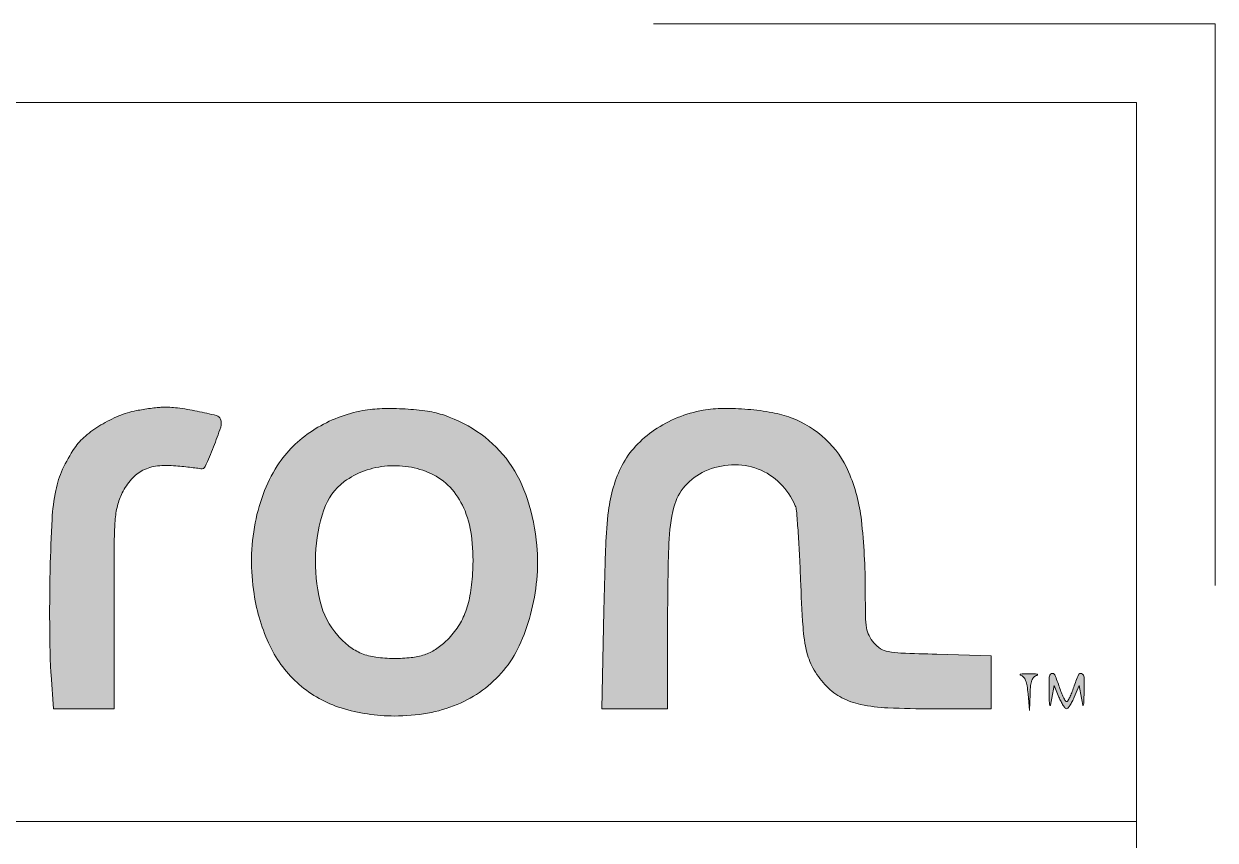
# Model space of a CAD drawing. Extents: x -15449 to 465583, y -1239737 to 53667.
# Drawn here: x 15381.9 to 15435, y 7800.6 to 7836.9 of the extents above; entities that cross this region are included whole.
import ezdxf

# ---------------------------------------------------------------- set-up
doc = ezdxf.new("R2010")
doc.units = 0
doc.header["$LTSCALE"] = 8
doc.layers.get('0').update_dxf_attribs({"color": 1, "linetype": 'CONTINUOUS'})
doc.layers.add('G-ANNO-TTLB', color=7, linetype='CONTINUOUS', lineweight=9)

# ---------------------------------------------------------------- blocks, each defined once
blk = doc.blocks.new('Micron logo')
at = {"linetype": 'Continuous'}
h = blk.add_hatch(color=256, dxfattribs=at)
h.dxf.hatch_style = 1
h.paths.add_polyline_path([(55.27, 58.63, -0.1394), (61.84, 65.48, -0.13643), (71.09, 67.92, -0.138363), (80.17, 65.23, -0.144738), (86.32, 58.22, -0.052721), (87.56, 54.57, -0.035679), (88.22, 50.21, -0.015178), (88.57, 43.1, -0.001661), (88.82, 26.75), (89.15, 0), (97.49, 0), (105.83, 0), (106.17, 26.75, -0.001518), (106.43, 43.71, -0.016833), (106.78, 50.48, -0.042569), (107.5, 54.62, -0.050389), (108.89, 58.35, -0.141488), (115.39, 65.49, -0.145239), (124.64, 67.98, -0.143711), (133.81, 65.03, -0.13778), (140.12, 57.54, -0.064092), (141.13, 54.27, -0.027533), (141.65, 49.72, -0.01305), (141.91, 42.25, -0.00181), (141.98, 26.75), (142, 0), (151, 0), (160, 0), (159.99, 24.25, 0.008271), (159.63, 45.47, 0.037195), (158.3, 57.8, 0.063409), (155.6, 66.27, 0.071404), (150.94, 73.42, 0.122008), (140.42, 80.73, 0.084128), (126.12, 83.58, 0.084595), (111.76, 81.56, 0.126057), (101.06, 74.86), (97.85, 71.48), (93.55, 75.61, 0.029362), (91.53, 77.32, 0.020899), (89.09, 79.01, 0.021166), (86.59, 80.44, 0.037515), (84.41, 81.38, 0.040493), (78.98, 82.75, 0.027997), (72.64, 83.45, 0.027795), (66.33, 83.45, 0.041394), (60.84, 82.68, 0.063495), (52.89, 79.78, 0.06974), (46.19, 75.05, 0.068772), (40.98, 68.6, 0.059256), (37.4, 60.65, 0.038724), (36.63, 57.35, 0.013867), (36.04, 52.56, 0.011065), (35.58, 46.3, 0.005233), (35.26, 38.2, -0.006557), (34.71, 25.44, -0.070095), (33.71, 20.36, -0.169522), (31.57, 17.67, -0.084089), (27.5, 15.97, -0.034667), (25.24, 15.61, -0.007197), (21.22, 15.31, -0.007525), (16.54, 15.1, -0.007038), (11.75, 15.02), (0, 15), (0, 7.5), (0, 0), (16.06, 0, 0.009125), (28.17, 0.22, 0.038804), (35.36, 1.04, 0.06357), (40.41, 2.71, 0.065687), (44.82, 5.58, 0.067864), (48.72, 9.96, 0.084051), (50.96, 14.93, 0.046854), (52.19, 22.38, 0.008356), (52.93, 36.5, -0.003573), (53.35, 46.2, -0.013824), (53.81, 52.2, -0.021301), (54.41, 56.19, -0.074401)])
h.paths.add_polyline_path([(187, 41), (187, 0), (195.5, 0), (204, 0), (204, 41), (204, 82), (195.5, 82), (187, 82)])
h.paths.add_polyline_path([(193.26, 118.88, 0.137022), (188.71, 116.98, 0.121725), (185.5, 112.87, 0.114386), (184.48, 107.63, 0.116856), (185.87, 102.57, 0.131276), (189.35, 98.93, 0.065143), (192.78, 97.41, 0.092741), (196.08, 97.07, 0.093268), (199.26, 97.95, 0.066597), (202.35, 100, 0.053409), (204.73, 102.59, 0.087106), (206.05, 105.24, 0.086933), (206.4, 108.2, 0.053006), (205.82, 111.68, 0.14414), (203.28, 115.77, 0.107428), (198.63, 118.4, 0.106027)])
h.paths.add_polyline_path([(231.97, 66.37, 0.054739), (227.85, 56.74, 0.053421), (226.32, 48.7, 0.027605), (226.05, 38.47, 0.027598), (226.91, 28.35, 0.05835), (228.9, 20.75, 0.052831), (231.91, 14.93, 0.043601), (236.26, 9.45, 0.043481), (241.51, 4.79, 0.051665), (247.21, 1.41, 0.020365), (251.14, -0.22, 0.046204), (254.24, -1.04, 0.034397), (257.96, -1.41, 0.007231), (264.5, -1.5, 0.023891), (272.49, -1.12, 0.02493), (280.29, 0.02, 0.018441), (286.79, 1.56, 0.337446), (288, 3.15, 0.095468), (287.64, 4.99, 0.004886), (285.32, 10.65, 0.002279), (282.77, 16.58, 0.303384), (282.14, 16.99, 0.059117), (281.71, 16.93, 0.002708), (280.25, 16.54, 0.004479), (278.52, 16.06, 0.003193), (276.59, 15.49, -0.044309), (271.03, 14.33, -0.033602), (264.8, 14.01, -0.034365), (259.03, 14.51, -0.084682), (255.01, 15.86, -0.117097), (248.81, 21.35, -0.079048), (244.65, 29.87, -0.071466), (243.05, 40.15, -0.066386), (244.34, 50.74, -0.08715), (248.38, 59.59, -0.121843), (254.85, 65.35, -0.113721), (263.62, 67.66, -0.069385), (274.32, 66.51, 0.006534), (276.96, 65.88, 0.010208), (279.25, 65.42, 0.004723), (281.18, 65.09, 0.240821), (281.54, 65.2, 0.110854), (282.56, 66.81, 0.00596), (284.54, 72.56, 0.003056), (286.5, 78.61, 0.346655), (286.23, 79.35, 0.052374), (285.72, 79.59, 0.003328), (284.15, 80.12, 0.004857), (282.28, 80.73, 0.003591), (280.19, 81.36, 0.034029), (274.09, 82.72, 0.024812), (267.18, 83.42, 0.025199), (260.47, 83.43, 0.044915), (255, 82.67, 0.058764), (245.44, 79.23, 0.07499), (237.79, 73.85, 0.073814)])
h.paths.add_polyline_path([(327.85, 63.89, -0.095941), (331.04, 66.36, -0.090314), (335.06, 67.55, -0.050653), (340.18, 67.58, -0.002439), (342.45, 67.36, -0.003006), (344.57, 67.12, -0.002478), (346.34, 66.91, -0.021625), (347.13, 66.77, 0.353237), (348.37, 67.4, 0.011765), (350.68, 72.83, 0.01505), (352.67, 78.31, 0.172861), (352.61, 80.57, 0.24473), (351.48, 81.57, 0.010513), (346.15, 82.78, 0.018422), (340.64, 83.7, 0.041558), (336.42, 83.89, 0.01657), (335, 83.79, 0.006951), (333.1, 83.57, 0.006872), (331.07, 83.27, 0.008872), (329.22, 82.94, 0.048914), (324.32, 81.46, 0.038482), (319.36, 78.96, 0.039502), (315.02, 75.85, 0.066686), (312.03, 72.54, 0.044055), (308.7, 66.65, 0.057076), (306.79, 60.75, 0.036023), (305.77, 52.73, 0.007752), (305.23, 38.73, 0.004138), (305.1, 30.46, 0.003828), (305.11, 21.98, 0.003821), (305.23, 14.43, 0.012768), (305.48, 9.48), (306.19, 0), (314.59, 0), (323, 0), (323, 27.78, -0.001397), (323.05, 45.42, -0.016018), (323.31, 52.36, -0.041885), (323.95, 56.5, -0.057554), (325.25, 60.04, -0.063386)])
h.paths.add_polyline_path([(397.57, 83.5, 0.036764), (392.22, 82.95, 0.047921), (385.35, 81.03, 0.047512), (378.95, 77.84, 0.048435), (373.38, 73.57, 0.054334), (368.97, 68.45, 0.057682), (364.89, 60.76, 0.045489), (362.27, 51.7, 0.04355), (361.25, 41.88, 0.042468), (361.94, 31.96, 0.072725), (366.4, 17.45, 0.103239), (374.54, 6.74, 0.104116), (386.22, 0.24, 0.075244), (401, -2, 0.043274), (410.25, -1.2, 0.055673), (418.44, 1.19, 0.059212), (425.49, 5.17, 0.059888), (431.39, 10.69, 0.066684), (435.71, 17.49, 0.043396), (438.88, 26.26, 0.04164), (440.6, 35.92, 0.046032), (440.61, 45.4, 0.054228), (438.03, 58.21, 0.077485), (432.87, 68.57, 0.08295), (425.12, 76.36, 0.072921), (414.92, 81.64, 0.046971), (410.24, 82.77, 0.021631), (404.01, 83.41, 0.021639)])
h.paths.add_polyline_path([(411.87, 65.07, -0.097931), (417.04, 60.99, -0.082877), (420.64, 55.03, -0.068731), (422.56, 47.2, -0.041433), (422.76, 37.63, -0.028203), (422.02, 31.45, -0.050146), (420.63, 26.53, -0.057271), (418.45, 22.44, -0.05233), (415.34, 18.81, -0.046749), (412.39, 16.51, -0.06225), (409.33, 15.04, -0.054261), (405.68, 14.25, -0.026243), (400.9, 14, -0.03431), (395.84, 14.35, -0.062267), (391.84, 15.42, -0.067658), (388.45, 17.36, -0.04855), (385.26, 20.35, -0.122102), (380.33, 29.89, -0.069278), (379.07, 42.91, -0.070947), (381.38, 55.37, -0.152183), (387.06, 63.2, -0.074652), (392.66, 66.2, -0.067137), (399.09, 67.56, -0.066472), (405.72, 67.18, -0.07046)], flags=16)
h.paths.add_polyline_path([(481.85, 61.98, -0.106198), (487.4, 66.09, -0.095254), (494.82, 67.88, -0.10325), (502.16, 66.7, -0.104488), (508.34, 62.71, -0.099811), (512.5, 56.5, -0.076747), (512.85, 55.05, -0.00311), (513.28, 49.65, -0.005381), (513.67, 43.23, -0.00378), (513.99, 36, 0.007883), (514.67, 22.75, 0.043174), (515.77, 15.67, 0.074812), (517.77, 10.79, 0.057671), (521.27, 6.22, 0.080836), (525.47, 3.09, 0.067744), (530.7, 1.22, 0.041522), (538.29, 0.26, 0.010632), (550.68, 0), (567, 0), (567, 7.38), (567, 14.75), (551.87, 15.18, -0.002563), (541.93, 15.52, -0.035283), (538.36, 15.91, -0.096958), (536.25, 16.73, -0.073654), (534.37, 18.36, -0.062456), (533.04, 20.35, -0.075266), (532.36, 22.49, -0.03568), (532.06, 25.78, -0.004427), (532, 32.98, 0.027908), (530.91, 52.46, 0.073837), (527.35, 65.91, 0.103424), (520.95, 75.01, 0.098781), (511.35, 80.97, 0.045386), (506.1, 82.41, 0.023129), (499.31, 83.3, 0.023119), (492.43, 83.56, 0.042866), (486.87, 83.04, 0.050884), (479.77, 80.99, 0.053644), (473.37, 77.58, 0.056181), (468.11, 73.06, 0.068027), (464.36, 67.73, 0.047623), (461.95, 61.75, 0.040579), (460.56, 55.08, 0.022301), (459.78, 45.33, 0.004091), (459.28, 27.25), (458.75, 0), (467.88, 0), (477, 0), (477.01, 25.25, -0.007813), (477.34, 46.05, -0.054491), (478.76, 56.11, -0.118575)])
h.paths.add_polyline_path([(577, 6.4, 0.056306), (576.59, 7.89, 0.088845), (576, 8.84, 0.152272), (575.17, 9.36, -0.806674), (575.17, 9.64, -0.038135), (576.06, 9.74, -0.009818), (577.49, 9.77, -0.010054), (578.94, 9.74, -0.044271), (579.9, 9.61, -0.457584), (579.75, 9.31, 0.135297), (578.91, 8.83, 0.10479), (578.34, 7.93, 0.062134), (577.99, 6.48, 0.018224), (577.82, 4.18), (577.64, -0.5), (577.27, 4.19, 0.01976)])
h.paths.add_polyline_path([(583.13, 4.75, 0.001509), (583.22, 1.53, 0.094122), (583.35, 0.97, 0.736374), (583.51, 0.99, 0.005106), (583.88, 3), (584.51, 6.5), (585.87, 3.25, 0.018503), (586.45, 2, 0.026689), (587.06, 0.95, 0.025168), (587.63, 0.18, 0.226507), (588, 0, 0.226507), (588.37, 0.18, 0.025168), (588.94, 0.95, 0.026689), (589.55, 2, 0.018503), (590.13, 3.25), (591.49, 6.5), (592.12, 3, 0.005106), (592.49, 0.99, 0.736374), (592.65, 0.97, 0.094122), (592.78, 1.53, 0.001509), (592.87, 4.75, 0.014826), (592.85, 8.8, 0.289068), (592.18, 9.79, 0.418913), (591.28, 9.43, 0.019048), (590, 6, -0.014349), (589.44, 4.47, -0.021856), (588.87, 3.18, -0.017847), (588.33, 2.19, -0.264909), (588, 2, -0.264909), (587.67, 2.19, -0.017847), (587.13, 3.18, -0.021855), (586.56, 4.47, -0.01435), (586, 6, 0.019048), (584.72, 9.43, 0.418913), (583.82, 9.79, 0.289068), (583.15, 8.8, 0.014826)])
for points in [[(329.22, 82.94, 0.048915), (324.32, 81.46, 0.038482), (319.36, 78.96, 0.039502), (315.02, 75.85, 0.066686), (312.03, 72.54, 0.044055), (308.7, 66.65, 0.057075), (306.79, 60.75, 0.036023), (305.77, 52.73, 0.007752), (305.23, 38.73, 0.004138), (305.1, 30.46, 0.003828), (305.11, 21.98, 0.003821), (305.23, 14.43, 0.012768), (305.48, 9.48), (306.19, 0), (314.59, 0), (323, 0), (323, 27.79, -0.001397), (323.05, 45.42, -0.016018), (323.31, 52.36, -0.041885), (323.95, 56.5, -0.057554), (325.25, 60.04, -0.063386), (327.85, 63.89, -0.095941), (331.04, 66.36, -0.090314), (335.06, 67.55, -0.050653), (340.18, 67.58, -0.002439), (342.45, 67.36, -0.002996), (344.57, 67.12, -0.002488), (346.34, 66.91, -0.021625), (347.13, 66.77, 0.353237), (348.37, 67.4, 0.011762), (350.67, 72.83, 0.015054), (352.67, 78.31, 0.172862), (352.61, 80.57, 0.24473), (351.48, 81.57, 0.010513), (346.15, 82.78, 0.018422), (340.64, 83.7, 0.041558), (336.42, 83.89, 0.01657), (335, 83.79, 0.006953), (333.1, 83.57, 0.00687), (331.07, 83.27, 0.008872)], [(392.22, 82.95, 0.047916), (385.35, 81.03, 0.047512), (378.95, 77.84, 0.048435), (373.38, 73.57, 0.054334), (368.97, 68.45, 0.057682), (364.89, 60.76, 0.045489), (362.27, 51.7, 0.04355), (361.25, 41.88, 0.042468), (361.94, 31.96, 0.072725), (366.4, 17.45, 0.103197), (374.54, 6.74, 0.10416), (386.22, 0.24, 0.075244), (401, -2, 0.043274), (410.25, -1.2, 0.055671), (418.44, 1.19, 0.059214), (425.49, 5.17, 0.059888), (431.39, 10.69, 0.066684), (435.71, 17.49, 0.043396), (438.88, 26.26, 0.04164), (440.6, 35.92, 0.046032), (440.61, 45.4, 0.054228), (438.03, 58.21, 0.077485), (432.87, 68.57, 0.082953), (425.12, 76.36, 0.072917), (414.92, 81.64, 0.046973), (410.24, 82.77, 0.021645), (404, 83.41, 0.021625), (397.57, 83.5, 0.036769)], [(486.87, 83.04, 0.050882), (479.78, 80.99, 0.053646), (473.37, 77.58, 0.056181), (468.11, 73.06, 0.068026), (464.36, 67.73, 0.047626), (461.95, 61.75, 0.040578), (460.56, 55.08, 0.022301), (459.78, 45.33, 0.004091), (459.28, 27.25), (458.75, 0), (467.88, 0), (477, 0), (477.01, 25.25, -0.007813), (477.34, 46.05, -0.054491), (478.76, 56.11, -0.118574), (481.85, 61.98, -0.106193), (487.4, 66.09, -0.095261), (494.82, 67.88, -0.103247), (502.16, 66.7, -0.104488), (508.34, 62.71, -0.099811), (512.5, 56.5, -0.076748), (512.85, 55.05, -0.00311), (513.28, 49.65, -0.005381), (513.67, 43.23, -0.00378), (513.99, 36, 0.007883), (514.67, 22.75, 0.043174), (515.77, 15.67, 0.074814), (517.77, 10.79, 0.057668), (521.27, 6.22, 0.080838), (525.47, 3.09, 0.067744), (530.7, 1.22, 0.041522), (538.29, 0.26, 0.010632), (550.68, 0), (567, 0), (567, 7.38), (567, 14.75), (551.87, 15.18, -0.002563), (541.93, 15.52, -0.035283), (538.36, 15.91, -0.096957), (536.25, 16.73, -0.073654), (534.37, 18.36, -0.062456), (533.04, 20.35, -0.075267), (532.36, 22.49, -0.03568), (532.06, 25.78, -0.004427), (532, 32.98, 0.027908), (530.91, 52.46, 0.073837), (527.35, 65.91, 0.103424), (520.95, 75.01, 0.098791), (511.35, 80.97, 0.045377), (506.1, 82.41, 0.023129), (499.31, 83.3, 0.023119), (492.43, 83.56, 0.042866)], [(411.87, 65.07, -0.097931), (417.04, 60.99, -0.082877), (420.64, 55.03, -0.068731), (422.56, 47.2, -0.041433), (422.76, 37.63, -0.028203), (422.02, 31.45, -0.050148), (420.63, 26.53, -0.057268), (418.45, 22.44, -0.05233), (415.34, 18.81, -0.046749), (412.39, 16.51, -0.062249), (409.33, 15.04, -0.054261), (405.68, 14.25, -0.026246), (400.9, 14, -0.034307), (395.84, 14.35, -0.062271), (391.84, 15.42, -0.067653), (388.45, 17.36, -0.048569), (385.26, 20.36, -0.122081), (380.33, 29.89, -0.069278), (379.07, 42.91, -0.070947), (381.38, 55.37, -0.152184), (387.06, 63.2, -0.074652), (392.66, 66.2, -0.067137), (399.09, 67.56, -0.066472), (405.72, 67.18, -0.07046)], [(575.2, 9.32, -0.144886), (576, 8.84, -0.088846), (576.59, 7.89, -0.056306), (577, 6.4, -0.01976), (577.27, 4.19), (577.64, -0.5), (577.82, 4.18, -0.018224), (577.99, 6.48, -0.062133), (578.34, 7.93, -0.104793), (578.91, 8.83, -0.135295), (579.75, 9.31, 0.279395), (579.91, 9.48, 0.421517), (579.81, 9.63, 0.040136), (578.94, 9.74, 0.010016), (577.5, 9.77, 0.009856), (576.06, 9.74, 0.038134), (575.17, 9.64, 0.386346), (575.06, 9.48, 0.314107)], [(583.13, 4.75, 0.001509), (583.22, 1.53, 0.094122), (583.35, 0.97, 0.736374), (583.51, 0.99, 0.005106), (583.88, 3), (584.51, 6.5), (585.87, 3.25, 0.018503), (586.45, 2, 0.02669), (587.06, 0.95, 0.025167), (587.63, 0.18, 0.226508), (588, 0, 0.226508), (588.37, 0.18, 0.025167), (588.94, 0.95, 0.02669), (589.55, 2, 0.018503), (590.13, 3.25), (591.49, 6.5), (592.12, 3, 0.005106), (592.49, 0.99, 0.736374), (592.65, 0.97, 0.094122), (592.78, 1.53, 0.001509), (592.87, 4.75, 0.014826), (592.85, 8.8, 0.289068), (592.18, 9.79, 0.418913), (591.28, 9.43, 0.019048), (590, 6, -0.01435), (589.44, 4.47, -0.021872), (588.87, 3.18, -0.017828), (588.33, 2.19, -0.264909), (588, 2, -0.264909), (587.67, 2.19, -0.017828), (587.13, 3.18, -0.021872), (586.56, 4.47, -0.01435), (586, 6, 0.019048), (584.72, 9.43, 0.418913), (583.82, 9.79, 0.289068), (583.15, 8.8, 0.014826)]]:
    blk.add_lwpolyline(points, format="xyb", close=True)

msp = doc.modelspace()

# ---------------------------------------------------------------- linework, layer by layer
at = {"layer": 'G-ANNO-TTLB'}
for p, q in [((15409.9515, 7836.9189), (15434.9515, 7836.9189)), ((15434.9515, 7836.9189), (15434.9515, 7811.9189)), ((14615.4515, 7833.4189), (15431.4515, 7833.4189)), ((15431.4515, 7833.4189), (15431.4515, 7259.4189)), ((15330.9515, 7801.4189), (15431.4515, 7801.4189))]:
    msp.add_line(p, q, dxfattribs=at)

# ---------------------------------------------------------------- block references
at = {"layer": 'G-ANNO-TTLB', "linetype": 'Continuous', "xscale": 0.16, "yscale": 0.16, "zscale": 0.16}
msp.add_blockref('Micron logo', (15334.258, 7806.4332), dxfattribs=at)

doc.saveas('drawing.dxf')
